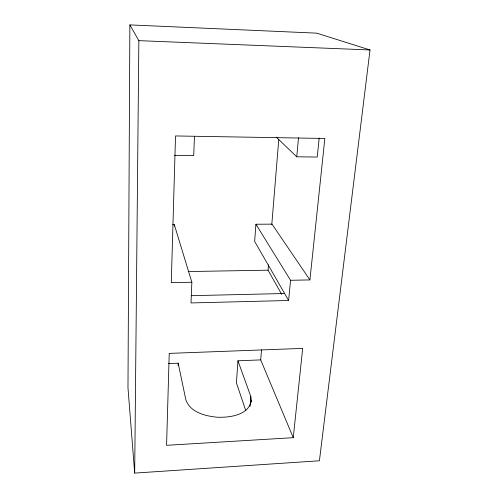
<?xml version="1.0" encoding="UTF-8"?>
<svg xmlns="http://www.w3.org/2000/svg" width="498" height="498" viewBox="0 0 498 498"><rect width="100%" height="100%" fill="white"/><g stroke="black" fill="none" stroke-linecap="round" stroke-linejoin="round"><path stroke-width="0.75" d="M129.872 24.9L127.98 387.818L134.684 473.1L319.417 460.775L370.02 49.968L316.709 33.148L129.872 24.9L138.855 40.649L134.684 473.1M174.256 226.185L174.306 224.66L172.762 224.666M178.116 365.501L178.191 363.185L168.237 363.584M194.45 136.496L193.716 155.563L174.474 155.332M174.306 224.66L191.855 282.248L191.02 302.94L288.628 300.499L290.546 280.293L255.916 224.231L272.014 224.144L309.918 279.913L290.546 280.293M293.254 437.674L302.684 348.395L169.233 353.387L166.575 445.312L293.254 437.674L260.697 359.892L237.938 360.801L236.413 382.881L245.775 410.589M255.916 224.231L254.652 241.412L288.628 300.499M250.04 406.399L250.811 396.526L237.938 360.801M251.359 401.649L250.811 396.526M260.697 359.892L261.525 349.82M281.725 294.393L268.055 270.184L268.497 264.768M271.796 224.542L278.774 139.452M319.199 137.977L317.238 157.051L296.752 156.802L298.514 137.629M309.918 279.913L324.852 138.469L175.52 135.948L171.281 282.652L191.855 282.248M251.478 400.124C249.118 415.176 229.815 417.71 217.321 417.231C205.419 416.123 190.155 412.388 185.829 399.72L178.191 363.185M191.307 295.681L284.613 293.521M188.151 271.547L268.055 270.184M138.855 40.649L370.02 49.968M276.247 137.149L296.752 156.802"/></g></svg>
